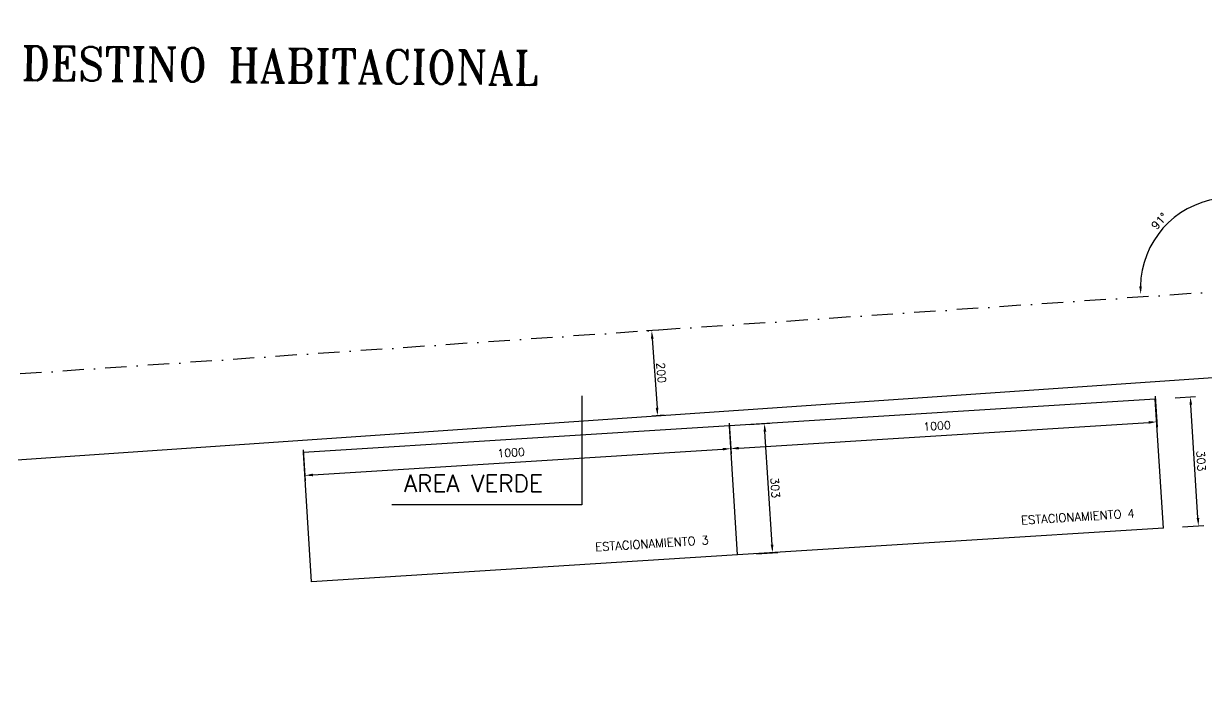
# Model space of a CAD drawing. Header units: millimetres. Extents: x 340 to 1003762, y 22 to 362022.
# Drawn here: x 558597 to 586312, y 323242 to 339051 of the extents above; entities that cross this region are included whole.
import ezdxf

# ---------------------------------------------------------------- set-up
doc = ezdxf.new("R2010")
doc.units = ezdxf.units.MM
doc.linetypes.add('LSBB_P_002 - PLANTA 1° NIVEL SALA DE VENTAS$0$DASHDOT', pattern=[1, 0.5, -0.25, 0, -0.25])
for name, color, linetype in [('A-DEMOLICION SV', 40, 'Continuous'), ('LSBB_P_002 - PLANTA 1° NIVEL SALA DE VENTAS$0$01', 8, 'Continuous'), ('LSBB_P_002 - PLANTA 1° NIVEL SALA DE VENTAS$0$COTAS 125', 2, 'Continuous'), ('LSBB_P_002 - PLANTA 1° NIVEL SALA DE VENTAS$0$COTAS-EXT', 4, 'Continuous'), ('LSBB_P_002 - PLANTA 1° NIVEL SALA DE VENTAS$0$LETRERO', 2, 'Continuous'), ('LSBB_P_002 - PLANTA 1° NIVEL SALA DE VENTAS$0$MUROS', 5, 'Continuous')]:
    doc.layers.add(name, color=color, linetype=linetype)
doc.styles.add('LSBB_P_002 - PLANTA 1° NIVEL SALA DE VENTAS$0$ROMANS', font='romans')
doc.styles.add('LSBB_P_002 - PLANTA 1° NIVEL SALA DE VENTAS$0$ROMANT', font='romant')
doc.dimstyles.new('LSBB_P_002 - PLANTA 1° NIVEL SALA DE VENTAS$0$DIMENSION-125', dxfattribs={"dimscale": 125, "dimtxt": 0.0015, "dimasz": 0.0015, "dimexe": 0.001, "dimexo": 0.0005, "dimgap": 0.0005, "dimtad": 1, "dimdec": 0, "dimlfac": 100, "dimzin": 0, "dimdsep": 46, "dimtxsty": 'LSBB_P_002 - PLANTA 1° NIVEL SALA DE VENTAS$0$ROMANS', "dimcen": 0.004, "dimclrd": 4, "dimclre": 8, "dimclrt": 3, "dimadec": 0, "dimazin": 0, "dimtfac": 1, "dimtdec": 0, "dimtix": 1, "dimtofl": 0, "dimtmove": 2, "dimatfit": 3, "dimfxl": 0, "dimtolj": 1, "dimtzin": 0, "dimarcsym": 0})

# ---------------------------------------------------------------- blocks, each defined once
blk = doc.blocks.new('*D102')
at = {"layer": 'LSBB_P_002 - PLANTA 1° NIVEL SALA DE VENTAS$0$COTAS 125', "color": 8, "linetype": 'Continuous', "lineweight": -2, "transparency": 16777216}
for p, q in [((808.33, 344.428), (808.375, 343.703)), ((798.349, 343.801), (798.395, 343.076))]:
    blk.add_line(p, q, dxfattribs=at)
at = {"layer": 'LSBB_P_002 - PLANTA 1° NIVEL SALA DE VENTAS$0$COTAS 125', "linetype": 'Continuous', "lineweight": -2, "transparency": 16777216}
blk.add_line((798.574, 343.212), (808.18, 343.816), dxfattribs=at)
at = {"layer": 'LSBB_P_002 - PLANTA 1° NIVEL SALA DE VENTAS$0$COTAS 125', "transparency": 16777216}
for points in [[(808.178, 343.847), (808.182, 343.785), (808.368, 343.828)], [(798.572, 343.244), (798.576, 343.181), (798.387, 343.201)]]:
    blk.add_solid(points, dxfattribs=at)
at = {"layer": 'LSBB_P_002 - PLANTA 1° NIVEL SALA DE VENTAS$0$COTAS 125', "color": 2, "transparency": 16777216, "insert": (803.219, 343.734), "char_height": 0.1875, "attachment_point": 5, "rotation": 3.5967, "style": 'LSBB_P_002 - PLANTA 1° NIVEL SALA DE VENTAS$0$ROMANS'}
blk.add_mtext('\\A1;1000', dxfattribs=at)
blk = doc.blocks.new('*D103')
at = {"layer": 'LSBB_P_002 - PLANTA 1° NIVEL SALA DE VENTAS$0$COTAS 125', "color": 8, "linetype": 'Continuous', "lineweight": -2, "transparency": 16777216}
for p, q in [((796.691, 345.977), (796.409, 345.958)), ((796.828, 343.982), (796.546, 343.962))]:
    blk.add_line(p, q, dxfattribs=at)
at = {"layer": 'LSBB_P_002 - PLANTA 1° NIVEL SALA DE VENTAS$0$COTAS 125', "linetype": 'Continuous', "lineweight": -2, "transparency": 16777216}
blk.add_line((796.547, 345.779), (796.658, 344.158), dxfattribs=at)
at = {"layer": 'LSBB_P_002 - PLANTA 1° NIVEL SALA DE VENTAS$0$COTAS 125', "transparency": 16777216}
for points in [[(796.578, 345.781), (796.516, 345.777), (796.534, 345.966)], [(796.689, 344.16), (796.627, 344.156), (796.671, 343.971)]]:
    blk.add_solid(points, dxfattribs=at)
at = {"layer": 'LSBB_P_002 - PLANTA 1° NIVEL SALA DE VENTAS$0$COTAS 125', "color": 2, "transparency": 16777216, "insert": (796.758, 344.979), "char_height": 0.1875, "attachment_point": 5, "rotation": 273.9283, "style": 'LSBB_P_002 - PLANTA 1° NIVEL SALA DE VENTAS$0$ROMANS'}
blk.add_mtext('\\A1;200', dxfattribs=at)
blk = doc.blocks.new('*D104')
at = {"layer": 'LSBB_P_002 - PLANTA 1° NIVEL SALA DE VENTAS$0$COTAS 125', "color": 8, "linetype": 'Continuous', "lineweight": -2, "transparency": 16777216}
for p, q in [((798.82, 343.764), (799.3, 343.795)), ((798.991, 340.738), (799.49, 340.769))]:
    blk.add_line(p, q, dxfattribs=at)
at = {"layer": 'LSBB_P_002 - PLANTA 1° NIVEL SALA DE VENTAS$0$COTAS 125', "linetype": 'Continuous', "lineweight": -2, "transparency": 16777216}
blk.add_line((799.354, 340.949), (799.187, 343.6), dxfattribs=at)
at = {"layer": 'LSBB_P_002 - PLANTA 1° NIVEL SALA DE VENTAS$0$COTAS 125', "transparency": 16777216}
for points in [[(799.218, 343.602), (799.156, 343.598), (799.175, 343.787)], [(799.385, 340.951), (799.322, 340.947), (799.365, 340.762)]]:
    blk.add_solid(points, dxfattribs=at)
at = {"layer": 'LSBB_P_002 - PLANTA 1° NIVEL SALA DE VENTAS$0$COTAS 125', "color": 2, "transparency": 16777216, "insert": (799.426, 342.284), "char_height": 0.1875, "attachment_point": 5, "rotation": 273.5967, "style": 'LSBB_P_002 - PLANTA 1° NIVEL SALA DE VENTAS$0$ROMANS'}
blk.add_mtext('\\A1;303', dxfattribs=at)
blk = doc.blocks.new('*D105')
at = {"layer": 'LSBB_P_002 - PLANTA 1° NIVEL SALA DE VENTAS$0$COTAS 125', "color": 8, "linetype": 'Continuous', "lineweight": -2, "transparency": 16777216}
for p, q in [((798.349, 343.801), (798.395, 343.076)), ((788.369, 343.174), (788.415, 342.449))]:
    blk.add_line(p, q, dxfattribs=at)
at = {"layer": 'LSBB_P_002 - PLANTA 1° NIVEL SALA DE VENTAS$0$COTAS 125', "linetype": 'Continuous', "lineweight": -2, "transparency": 16777216}
blk.add_line((788.594, 342.585), (798.2, 343.189), dxfattribs=at)
at = {"layer": 'LSBB_P_002 - PLANTA 1° NIVEL SALA DE VENTAS$0$COTAS 125', "transparency": 16777216}
for points in [[(798.198, 343.22), (798.202, 343.158), (798.387, 343.201)], [(788.592, 342.616), (788.596, 342.554), (788.407, 342.573)]]:
    blk.add_solid(points, dxfattribs=at)
at = {"layer": 'LSBB_P_002 - PLANTA 1° NIVEL SALA DE VENTAS$0$COTAS 125', "color": 2, "transparency": 16777216, "insert": (793.239, 343.107), "char_height": 0.1875, "attachment_point": 5, "rotation": 3.5967, "style": 'LSBB_P_002 - PLANTA 1° NIVEL SALA DE VENTAS$0$ROMANS'}
blk.add_mtext('\\A1;1000', dxfattribs=at)
blk = doc.blocks.new('*D107')
at = {"layer": 'LSBB_P_002 - PLANTA 1° NIVEL SALA DE VENTAS$0$COTAS 125', "color": 8, "linetype": 'Continuous', "lineweight": -2, "transparency": 16777216}
for p, q in [((808.8, 344.392), (809.28, 344.422)), ((808.972, 341.365), (809.47, 341.397))]:
    blk.add_line(p, q, dxfattribs=at)
at = {"layer": 'LSBB_P_002 - PLANTA 1° NIVEL SALA DE VENTAS$0$COTAS 125', "linetype": 'Continuous', "lineweight": -2, "transparency": 16777216}
blk.add_line((809.334, 341.576), (809.167, 344.227), dxfattribs=at)
at = {"layer": 'LSBB_P_002 - PLANTA 1° NIVEL SALA DE VENTAS$0$COTAS 125', "transparency": 16777216}
for points in [[(809.199, 344.229), (809.136, 344.225), (809.156, 344.414)], [(809.365, 341.578), (809.303, 341.574), (809.346, 341.389)]]:
    blk.add_solid(points, dxfattribs=at)
at = {"layer": 'LSBB_P_002 - PLANTA 1° NIVEL SALA DE VENTAS$0$COTAS 125', "color": 2, "transparency": 16777216, "insert": (809.407, 342.911), "char_height": 0.1875, "attachment_point": 5, "rotation": 273.5967, "style": 'LSBB_P_002 - PLANTA 1° NIVEL SALA DE VENTAS$0$ROMANS'}
blk.add_mtext('\\A1;303', dxfattribs=at)
blk = doc.blocks.new('*D110')
at = {"layer": 'LSBB_P_002 - PLANTA 1° NIVEL SALA DE VENTAS$0$COTAS 125', "linetype": 'Continuous', "lineweight": -2, "transparency": 16777216}
blk.add_arc((810.096, 346.97), 2.109, 98.1761, 179.0406, dxfattribs=at)
at = {"layer": 'LSBB_P_002 - PLANTA 1° NIVEL SALA DE VENTAS$0$COTAS 125', "transparency": 16777216}
for points in [[(809.793, 349.088), (809.799, 349.026), (809.982, 349.076)], [(808.019, 347.006), (807.956, 347.005), (807.993, 346.818)]]:
    blk.add_solid(points, dxfattribs=at)
at = {"layer": 'LSBB_P_002 - PLANTA 1° NIVEL SALA DE VENTAS$0$COTAS 125', "color": 2, "transparency": 16777216, "insert": (808.432, 348.531), "char_height": 0.1875, "attachment_point": 5, "rotation": 46.8242, "style": 'LSBB_P_002 - PLANTA 1° NIVEL SALA DE VENTAS$0$ROMANS'}
blk.add_mtext('\\A1;91°', dxfattribs=at)
blk = doc.blocks.new('LSBB_P_002 - PLANTA 1° NIVEL SALA DE VENTAS', base_point=(223.57, 14.22))
at = {"layer": 'LSBB_P_002 - PLANTA 1° NIVEL SALA DE VENTAS$0$01'}
for p, q in [((771.764, 342.261), (812.273, 345.042)), ((808.334, 344.362), (798.354, 343.735)), ((808.524, 341.337), (808.334, 344.362)), ((798.354, 343.735), (788.373, 343.108)), ((798.544, 340.71), (798.354, 343.735)), ((798.544, 340.71), (798.354, 343.735)), ((788.563, 340.083), (788.373, 343.108)), ((808.524, 341.337), (798.544, 340.71)), ((798.544, 340.71), (788.563, 340.083))]:
    blk.add_line(p, q, dxfattribs=at)
at = {"layer": 'LSBB_P_002 - PLANTA 1° NIVEL SALA DE VENTAS$0$LETRERO'}
for p, q in [((794.894, 344.436), (794.894, 341.886)), ((794.894, 341.886), (790.44, 341.886))]:
    blk.add_line(p, q, dxfattribs=at)
at = {"layer": 'LSBB_P_002 - PLANTA 1° NIVEL SALA DE VENTAS$0$MUROS', "color": 1, "linetype": 'LSBB_P_002 - PLANTA 1° NIVEL SALA DE VENTAS$0$DASHDOT'}
blk.add_lwpolyline([(828.652, 353.16), (809.865, 352.541), (810.169, 346.903), (765.564, 343.84), (769.856, 299.022), (774.947, 245.746)], dxfattribs=at)
at = {"layer": 'LSBB_P_002 - PLANTA 1° NIVEL SALA DE VENTAS$0$COTAS-EXT', "color": 8, "style": 'LSBB_P_002 - PLANTA 1° NIVEL SALA DE VENTAS$0$ROMANT', "width": 0.9}
blk.add_text('DESTINO HABITACIONAL', height=0.8, rotation=359.4576, dxfattribs=at).set_placement((781.761, 351.833))
at = {"layer": 'LSBB_P_002 - PLANTA 1° NIVEL SALA DE VENTAS$0$LETRERO', "style": 'LSBB_P_002 - PLANTA 1° NIVEL SALA DE VENTAS$0$ROMANS'}
blk.add_text('AREA VERDE', height=0.4, dxfattribs=at).set_placement((790.728, 342.185))
for s, p in [('ESTACIONAMIENTO 4', (805.196, 341.421)), ('ESTACIONAMIENTO 3', (795.215, 340.794))]:
    blk.add_text(s, height=0.2, rotation=3.5967, dxfattribs=at).set_placement(p)
at = {"layer": 'LSBB_P_002 - PLANTA 1° NIVEL SALA DE VENTAS$0$COTAS 125', "color": 2}
dim = blk.add_angular_dim_2l(base=(808.204, 347.902), line1=((810.096, 346.968), (809.791, 352.639)), line2=((802.539, 346.423), (809.964, 346.961)), dimstyle='LSBB_P_002 - PLANTA 1° NIVEL SALA DE VENTAS$0$DIMENSION-125', override={"dimclrd": 256, "dimclrt": 2, "dimfxl": 0.005}, dxfattribs=at)
dim.commit()
dim.dimension.update_dxf_attribs({"geometry": '*D110', "text_midpoint": (808.432, 348.531), "dimtype": 130})
dim = blk.add_aligned_dim(p1=(796.754, 345.981), p2=(796.891, 343.986), distance=-0.22, dimstyle='LSBB_P_002 - PLANTA 1° NIVEL SALA DE VENTAS$0$DIMENSION-125', override={"dimclrd": 256, "dimclrt": 2, "dimfxl": 0.005}, dxfattribs=at)
dim.commit()
dim.dimension.update_dxf_attribs({"geometry": '*D103', "text_midpoint": (796.758, 344.979)})
for base, p1, p2, picture, middle in [((808.368, 343.828), (798.346, 343.863), (808.326, 344.491), '*D102', (803.219, 343.734)), ((798.387, 343.201), (788.365, 343.236), (798.346, 343.863), '*D105', (793.239, 343.107))]:
    dim = blk.add_linear_dim(base=base, p1=p1, p2=p2, angle=183.5967, dimstyle='LSBB_P_002 - PLANTA 1° NIVEL SALA DE VENTAS$0$DIMENSION-125', override={"dimclrd": 256, "dimclrt": 2, "dimfxl": 0.005}, dxfattribs=at)
    dim.commit()
    dim.dimension.update_dxf_attribs({"geometry": picture, "text_midpoint": middle, "dimtype": 128})
for base, p1, p2, picture, middle in [((809.156, 344.414), (808.909, 341.361), (808.738, 344.388), '*D107', (809.407, 342.911)), ((799.175, 343.787), (798.929, 340.734), (798.758, 343.76), '*D104', (799.426, 342.284))]:
    dim = blk.add_linear_dim(base=base, p1=p1, p2=p2, angle=93.5967, dimstyle='LSBB_P_002 - PLANTA 1° NIVEL SALA DE VENTAS$0$DIMENSION-125', override={"dimclrd": 256, "dimclrt": 2, "dimfxl": 0.005}, dxfattribs=at)
    dim.commit()
    dim.dimension.update_dxf_attribs({"geometry": picture, "text_midpoint": middle})

msp = doc.modelspace()

# ---------------------------------------------------------------- block references
at = {"layer": 'A-DEMOLICION SV', "xscale": 1000, "yscale": 1000, "zscale": 1000}
msp.add_blockref('LSBB_P_002 - PLANTA 1° NIVEL SALA DE VENTAS', (351, 112), dxfattribs=at)

doc.saveas('drawing.dxf')
